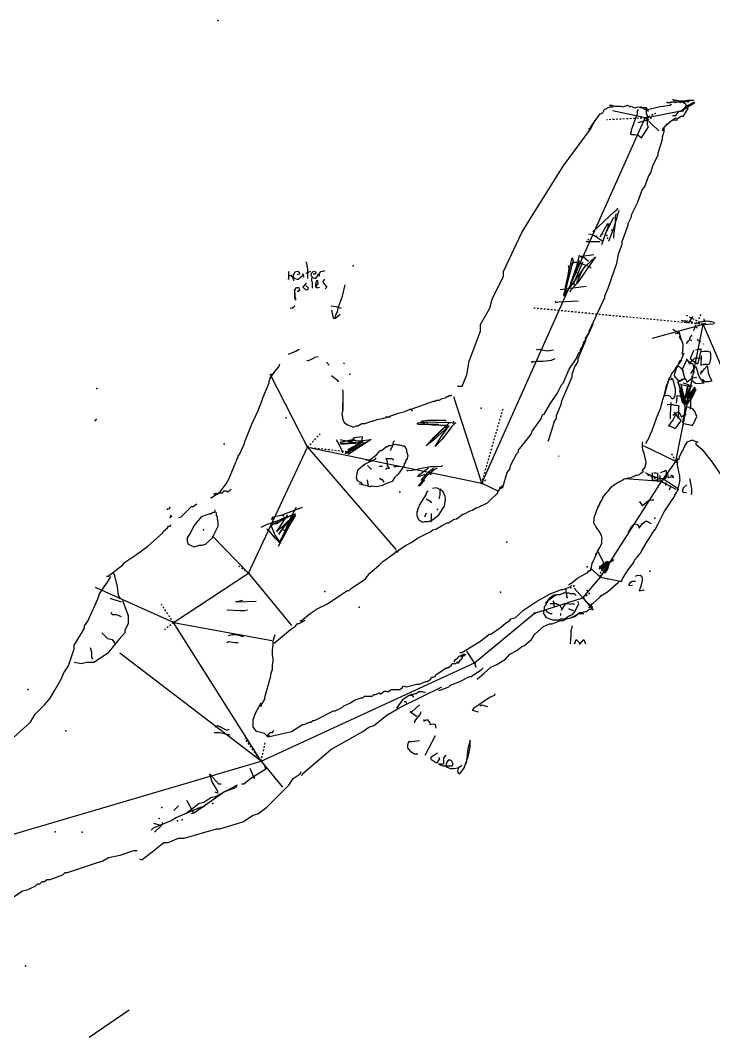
# Model space of a CAD drawing. Header units: millimetres. Extents: x -24 to 402, y -3 to 394.
# Drawn here: x 218.1 to 339, y 216.3 to 393.6 of the extents above; entities that cross this region are included whole.
import ezdxf

# ---------------------------------------------------------------- set-up
doc = ezdxf.new("R2010")
doc.units = ezdxf.units.MM
doc.linetypes.add('DASH', pattern=[0.6, 0.3, -0.3])

msp = doc.modelspace()

# ---------------------------------------------------------------- linework, layer by layer
at = {"layer": 'Shots', "color": 1}
for p, q in [((327.066, 376.626), (333.58, 377.894)), ((298.54, 312.932), (327.066, 376.626)), ((332.382, 316.732), (337.158, 340.64)), ((337.158, 340.64), (353.736, 301.82)), ((257.876, 297.276), (268.15, 319.24)), ((268.15, 319.24), (298.54, 312.932)), ((329.922, 313.244), (332.382, 316.732)), ((319.254, 296.59), (329.922, 313.244)), ((244.788, 288.648), (257.876, 297.276)), ((316.19, 292.96), (319.254, 296.59)), ((307.772, 290.292), (316.19, 292.96)), ((297.278, 281.6), (307.772, 290.292)), ((260.068, 264.462), (244.788, 288.648)), ((260.068, 264.462), (297.278, 281.6)), ((206.712, 248.806), (260.068, 264.462))]:
    msp.add_line(p, q, dxfattribs=at)
for centre in [(333.58, 377.894), (327.066, 376.626), (337.158, 340.64), (268.15, 319.24), (332.382, 316.732), (298.54, 312.932), (329.922, 313.244), (257.876, 297.276), (319.254, 296.59), (316.19, 292.96), (307.772, 290.292), (244.788, 288.648), (297.278, 281.6), (260.068, 264.462)]:
    msp.add_circle(centre, 0.1, dxfattribs=at)
at = {"layer": 'Sketch', "color": 0}
for points in [[(330.75, 379.45), (331.05, 379.3), (331.65, 379.45), (331.95, 379.45), (332.25, 379.3), (332.55, 379.45), (333.9, 379.45), (334.2, 379.6), (334.5, 379.45), (334.8, 379.6)], [(331.8, 379.9), (332.1, 379.75), (332.55, 379.75), (333.15, 379.6), (333.9, 379.6), (334.5, 379.75), (335.55, 379.75)], [(317.1, 374.8), (317.4, 374.65), (317.55, 375.1), (319.2, 377.35), (319.65, 377.5), (319.95, 378.1), (320.85, 378.55), (321.45, 378.55)], [(320.85, 378.85), (321.15, 378.85), (321.75, 378.7), (322.8, 378.7), (323.1, 378.55), (324, 378.85), (324.3, 378.55), (324.6, 378.7), (325.2, 378.4), (325.8, 378.55), (326.4, 378.4), (326.7, 378.4), (327, 378.1), (327.3, 378.1), (327.6, 377.8)], [(325.8, 378.1), (325.65, 377.8), (325.65, 377.35), (324.6, 374.5), (324.6, 374.2), (324.45, 373.9), (324.75, 373.75), (325.2, 373.75), (325.8, 373.6), (326.4, 373.15), (327.6, 375.1), (327.45, 375.4), (327.45, 377.05), (327.3, 377.35), (327.3, 377.8), (327.45, 378.1), (327.3, 378.4), (326.55, 378.4), (326.25, 378.55)], [(327.15, 378.25), (327.45, 378.1), (329.4, 378.55), (331.35, 378.85), (331.65, 379)], [(330.9, 379.3), (331.5, 379.3), (331.8, 379.45), (332.85, 379.45), (333.15, 379.3), (333.45, 379.45), (334.05, 379.15), (334.5, 378.25), (333.6, 376.9), (333.3, 376.9), (332.7, 376.45), (332.4, 376.6), (332.1, 376.45), (331.95, 376.15)], [(331.8, 377.05), (332.4, 377.05), (333, 377.8), (333.3, 377.8), (334.5, 378.55), (335.7, 379.3)], [(333.3, 377.95), (333.9, 378.25), (334.2, 378.7), (335.7, 379.45)], [(294.34, 329.84), (295.14, 329.84), (295.94, 331.84), (296.34, 334.24), (298.34, 339.44), (298.34, 340.64), (299.94, 343.44), (300.34, 345.04), (302.34, 349.04), (302.34, 349.84), (305.54, 356.64), (306.74, 358.64), (312.74, 368.24), (317.54, 374.64), (318.34, 376.24)], [(325.8, 375.85), (327.15, 376.15), (327.75, 376.45)], [(330.15, 374.35), (330.15, 374.65), (330.9, 375.55), (331.8, 376.3), (332.7, 376.3)], [(330.3, 374.95), (330.3, 374.2), (330, 373.3), (330, 372.85), (329.25, 370.45), (329.25, 370.15), (328.35, 368.2), (328.05, 367.15), (327.6, 366.55), (327, 364.75), (326.55, 364.15), (325.65, 361.75), (324.6, 359.65), (324.6, 359.35), (324, 358.15), (324, 357.85), (322.95, 355), (322.95, 354.55), (322.35, 352.9), (322.05, 351.25), (320.55, 346.9), (319.95, 345.55), (319.95, 345.25), (318.3, 341.8), (317.25, 339.4), (317.25, 339.1), (316.65, 338.05), (316.65, 337.75), (316.05, 336.4), (315.3, 334.6), (315.3, 334.15), (314.7, 333.25), (314.4, 332.2), (314.25, 331.9), (314.25, 331.45), (312.45, 327.25), (312.3, 326.5), (311.55, 324.7), (311.55, 324.25), (311.1, 323.65), (310.95, 322.9), (310.2, 320.5), (310.05, 320.2)], [(317.94, 356.74), (321.69, 360.34), (322.14, 360.64), (322.29, 360.94)], [(322.44, 360.49), (321.54, 357.34), (320.64, 355.09)], [(321.54, 359.29), (320.04, 356.29)], [(321.99, 359.89), (321.84, 359.44), (321.84, 358.24), (321.54, 356.14), (321.54, 355.69)], [(320.49, 358.24), (319.14, 355.84)], [(320.79, 358.24), (319.44, 354.49)], [(320.64, 358.09), (320.49, 357.79)], [(316.74, 355.09), (319.14, 355.09)], [(317.19, 355.54), (317.04, 355.24)], [(317.19, 356.44), (317.94, 356.29), (319.29, 355.39)], [(267.94, 351.54), (268.14, 350.24), (268.14, 348.64)], [(313.59, 350.89), (313.74, 350.44), (313.14, 346.09), (312.99, 345.49), (312.84, 345.79), (313.14, 346.69), (313.14, 347.14), (314.34, 352.24), (314.49, 351.79), (312.99, 346.09), (313.44, 346.39), (316.59, 350.74), (318.39, 352.39), (315.24, 347.89), (314.04, 346.54), (313.89, 346.24)], [(315.54, 352.69), (315.09, 350.74), (314.04, 347.74)], [(314.19, 351.19), (314.79, 351.49), (315.24, 351.49), (317.34, 350.74), (317.64, 350.44)], [(315.54, 351.79), (314.79, 349.24), (314.49, 348.64)], [(316.14, 351.49), (314.49, 347.59)], [(315.99, 352.24), (315.69, 352.54), (316.29, 352.39), (317.19, 351.64)], [(315.99, 352.54), (318.09, 352.84)], [(264.84, 349.84), (264.84, 348.44), (265.04, 349.14), (265.24, 349.24), (265.64, 348.64), (265.74, 348.24)], [(266.34, 349.34), (266.74, 349.44), (266.84, 349.64), (266.44, 349.84), (265.94, 349.74), (265.64, 349.24), (265.64, 348.94), (265.94, 348.64), (266.34, 348.54), (266.54, 348.54), (267.34, 349.24), (267.34, 349.44), (267.44, 349.04), (267.44, 348.84)], [(267.94, 349.54), (268.74, 349.94)], [(269.14, 349.44), (269.54, 349.44), (269.64, 349.74), (269.14, 349.84), (268.84, 349.54), (268.74, 349.14), (269.14, 348.74), (269.54, 348.64), (270.04, 349.24), (270.04, 349.44), (270.24, 349.04), (270.24, 349.44), (270.44, 349.84), (270.84, 349.94), (271.24, 350.04)], [(316.14, 350.14), (315.09, 347.89)], [(267.94, 347.84), (267.34, 347.14), (267.84, 346.64), (268.24, 346.74), (268.34, 346.94), (267.84, 347.44)], [(268.84, 348.74), (268.84, 348.34), (268.94, 347.84), (268.94, 346.94)], [(269.54, 347.44), (269.74, 347.34), (270.04, 347.74), (269.94, 348.24), (269.74, 348.24), (269.54, 347.64), (269.54, 347.24), (269.64, 347.04), (270.04, 347.04), (270.24, 347.14)], [(271.04, 348.54), (271.04, 348.34), (270.84, 348.24), (270.94, 347.84), (271.54, 347.14), (271.24, 346.84)], [(265.84, 346.74), (265.94, 346.04), (265.94, 345.54), (266.04, 345.04), (266.04, 344.84), (265.94, 345.34), (265.94, 346.34), (266.04, 346.84), (266.24, 347.04), (266.64, 347.04), (266.74, 346.54), (266.54, 346.34), (266.34, 346.34)], [(274.64, 347.54), (274.14, 345.34), (273.44, 343.44), (273.34, 342.84), (273.14, 342.54), (273.04, 342.14), (272.94, 341.84)], [(312.24, 346.69), (316.74, 347.29)], [(311.34, 344.74), (311.49, 344.44), (311.94, 344.59), (315.39, 344.74)], [(265.14, 343.44), (265.54, 343.54), (265.94, 343.84)], [(272.24, 343.84), (273.14, 343.74), (274.04, 343.44)], [(272.34, 343.14), (272.64, 341.74), (273.04, 341.74), (273.84, 342.44)], [(301.65, 312.25), (301.95, 312.1), (302.25, 312.25), (303, 314.8), (303.45, 315.4), (303.6, 316.15), (304.65, 318.1), (304.95, 318.4), (304.95, 318.7), (307.2, 321.55), (307.35, 322), (308.85, 324.1), (309.15, 324.85), (309.45, 325), (310.5, 326.8), (311.7, 328.6), (312.45, 330.1), (312.75, 330.4), (313.8, 332.8), (315, 334.6), (315.45, 335.65), (315.75, 335.95), (315.75, 336.25), (316.2, 336.85), (316.35, 337.6), (316.65, 337.9), (316.65, 338.2), (317.4, 339.4), (318, 340.75)], [(333.3, 341.38), (333.6, 341.26), (334.44, 341.26)], [(334.14, 341.08), (334.26, 340.96), (334.8, 341.14), (335.04, 341.14), (335.28, 341.02)], [(334.8, 341.14), (335.34, 341.98)], [(335.4, 339.58), (335.58, 339.76), (335.82, 340.3), (335.88, 340.54)], [(335.58, 340.9), (335.88, 340.84), (336, 340.9), (336.3, 340.9), (336.6, 340.96)], [(336.24, 340.84), (336.36, 340.96)], [(336.3, 341.08), (337.02, 341.14), (337.14, 341.2), (337.56, 341.2), (337.68, 341.26), (337.92, 341.2), (338.04, 341.26), (338.4, 341.14), (338.58, 341.14), (338.94, 341.02), (339.18, 340.78)], [(337.14, 340.78), (337.26, 340.72), (337.68, 340.84)], [(337.26, 341.62), (337.32, 341.32), (337.44, 341.2)], [(332.82, 339.1), (332.52, 339.4), (332.1, 339.58), (331.86, 339.76)], [(332.94, 338.98), (332.64, 339.04), (332.28, 338.98)], [(333.24, 338.02), (333.3, 338.14), (333, 339.28), (333, 339.4)], [(334.2, 337.42), (334.32, 337.36), (334.62, 337.78), (334.86, 338.02), (334.92, 338.26), (335.04, 338.56), (335.16, 338.68), (335.16, 338.8)], [(335.82, 340.24), (336.12, 340.06)], [(333.42, 335.44), (333.54, 335.56), (333.66, 336.64), (333.66, 337.12), (333.42, 337.84), (333.12, 338.32), (333.06, 338.56)], [(334.74, 338.08), (335.1, 337.84)], [(336.78, 337.6), (336.48, 337.72), (336.12, 338.02)], [(337.14, 337.3), (337.2, 337.18)], [(264.84, 335.44), (266.14, 335.94), (266.54, 336.24), (266.74, 336.24)], [(308.04, 336.34), (308.34, 336.19), (308.64, 336.34), (308.94, 336.19), (309.99, 336.04), (311.04, 336.19)], [(332.82, 333.88), (332.94, 333.88), (333.12, 334.18), (333.12, 334.3), (333.3, 334.42), (333.84, 335.68)], [(335.46, 336.16), (335.4, 335.92), (334.92, 334.66), (335.88, 333.94), (336.18, 333.76), (336.3, 333.88), (336.72, 335.62), (336.84, 335.98), (336.84, 336.16), (336.9, 336.28), (336.36, 336.28), (335.82, 336.16)], [(336.84, 335.14), (336.78, 333.52), (337.32, 333.7), (337.86, 333.7), (338.1, 333.64), (338.34, 333.88), (338.52, 334.6), (338.52, 335.38), (338.46, 335.8), (337.98, 335.92), (337.26, 335.92), (336.96, 335.86)], [(261.54, 331.24), (261.94, 331.64), (262.44, 332.44), (263.14, 333.24), (263.34, 333.74)], [(268.04, 334.34), (268.34, 334.34), (269.24, 334.74), (269.44, 334.94), (270.04, 335.04)], [(271.44, 334.04), (271.94, 333.54)], [(274.54, 333.94), (274.44, 333.74)], [(307.29, 334.24), (307.29, 333.94), (307.44, 334.24), (307.74, 334.09), (308.04, 334.24), (309.24, 334.24), (310.74, 334.39), (311.34, 334.69)], [(327.18, 319.84), (327.78, 321.04), (327.9, 321.46), (328.14, 321.82), (328.92, 323.92), (329.16, 324.64), (329.34, 324.88), (329.34, 325.06), (329.76, 326.08), (329.82, 326.44), (330.06, 327.16), (330.06, 327.34), (330.3, 328), (330.48, 328.72), (330.72, 329.56), (330.72, 329.8), (331.14, 330.7), (331.2, 331.06), (331.5, 331.54), (331.56, 331.78), (331.68, 332.08), (332.1, 332.56), (332.28, 332.86), (332.7, 333.4), (333.42, 334.42)], [(333.48, 332.8), (333.6, 332.92), (334.32, 334.48), (334.92, 333.94), (335.22, 333.82), (335.34, 333.7), (335.4, 333.4), (335.46, 333.28), (335.46, 332.8), (335.52, 332.14)], [(334.2, 334.6), (334.44, 334.36), (334.86, 333.7), (335.04, 334.12), (335.7, 334.72), (335.94, 334.84), (336.06, 334.78), (336.66, 334.72), (336.9, 334.54)], [(251.24, 310.44), (251.44, 310.44), (252.94, 311.44), (253.94, 312.84), (254.44, 313.64), (255.64, 316.64), (255.84, 316.94), (255.84, 317.14), (256.04, 317.44), (256.04, 317.64), (256.34, 318.04), (257.14, 319.84), (257.14, 320.04), (258.44, 323.24), (259.54, 325.64), (260.24, 327.44), (260.34, 327.84), (261.44, 330.44), (261.44, 330.74), (262.04, 332.14)], [(272.34, 331.74), (273.24, 331.04), (273.54, 330.64)], [(333.72, 332.56), (333.06, 333.22), (332.82, 333.28), (332.7, 333.34), (332.52, 333.04), (332.1, 331.84), (332.04, 331.72), (333, 330.64), (333.18, 330.88), (333.36, 330.88), (333.66, 331.06), (333.9, 331.12), (334.02, 331.06), (333.6, 332.56), (333.36, 333.04)], [(335.04, 332.08), (335.64, 332.98), (335.82, 333.28), (335.94, 333.1), (336.3, 331.96), (336.54, 331.36), (337.14, 330.52), (337.32, 330.4), (336.12, 330.28), (335.82, 330.34), (335.22, 330.82), (335.22, 331.66)], [(336.84, 332.56), (336.72, 331.96), (337.38, 332.86), (337.86, 333.4), (337.92, 333.1), (338.04, 332.2), (338.4, 331.3), (338.64, 330.88), (338.64, 330.76), (338.16, 330.64), (337.5, 330.64), (337.2, 330.82), (337.14, 331.06)], [(331.68, 331), (331.2, 330.88), (331.08, 330.82), (330.36, 328.18), (330.66, 328.24), (331.02, 328.3), (331.32, 328.18), (331.74, 327.64), (332.04, 327.76), (332.22, 328.06), (332.34, 328.66), (332.34, 329.32), (332.04, 330.58), (331.86, 331), (331.56, 331.24)], [(333.24, 330.28), (333.9, 327.4), (334.2, 326.62), (333.96, 327.4), (332.76, 330.64), (333.42, 328.84), (334.32, 326.8)], [(332.76, 330.52), (332.94, 330.04), (333.12, 329.26), (333.9, 326.8), (333.9, 326.68)], [(332.88, 330.64), (333, 330.76), (333.12, 330.76), (333.48, 331.06), (333.9, 331.18), (334.02, 331.18), (334.14, 331.06), (334.32, 330.58), (335.16, 331.24), (335.88, 331.42), (336, 331.36)], [(333.24, 330.1), (333.36, 330.16), (334.44, 329.92), (334.98, 329.74), (335.04, 329.62)], [(333.66, 330.46), (333.66, 330.46), (335.04, 329.98), (335.22, 329.86)], [(334.32, 326.8), (334.38, 327.1), (334.44, 327.7), (334.68, 328.96), (334.8, 329.32), (334.8, 329.5), (334.08, 327.82), (334.26, 328.9), (334.5, 329.98), (334.44, 329.5), (334.08, 328.18), (334.08, 327.94), (334.02, 327.64)], [(274.24, 329.24), (274.34, 328.84), (274.34, 325.64)], [(281.74, 324.54), (282.24, 324.54), (283.94, 325.14), (285.14, 325.44), (286.04, 325.84), (286.24, 325.84), (290.14, 327.24), (290.34, 327.24), (290.64, 327.44), (291.14, 327.44), (291.64, 327.74), (292.24, 327.84), (292.44, 328.04), (292.64, 328.04), (292.84, 328.24), (293.14, 328.24), (293.34, 328.34)], [(332.52, 326.92), (332.58, 327.22), (332.64, 328.12), (332.64, 328.24), (334.32, 327.94), (334.92, 327.94), (335.04, 327.82), (334.98, 327.34), (334.98, 326.32), (334.92, 325.84)], [(333.12, 329.56), (333.24, 329.08), (333.42, 327.82), (333.6, 326.92), (333.42, 327.46), (333.12, 329.02), (333.78, 326.86), (333.96, 326.32)], [(333.6, 328.84), (333.54, 328.96), (333.96, 327.58)], [(334.08, 328.12), (334.26, 328.84), (334.26, 328.48)], [(334.5, 326.86), (335.22, 328.24), (335.64, 328.9), (335.7, 329.08), (335.88, 329.2), (335.88, 329.32), (335.34, 328.18), (334.86, 327.34), (335.76, 328.96)], [(334.62, 328.12), (335.7, 329.68), (335.4, 328.96)], [(334.74, 327.82), (335.52, 329.32)], [(334.92, 328.36), (334.8, 328.24)], [(334.98, 328.18), (335.46, 329.08), (335.76, 329.5), (334.86, 327.82)], [(274.24, 326.84), (274.24, 325.44), (274.14, 325.04), (274.34, 324.04), (274.54, 323.54), (275.14, 323.14), (276.24, 322.74), (276.64, 322.94), (276.94, 322.94), (277.64, 323.34), (278.24, 323.34), (279.34, 323.74), (279.54, 323.74), (280.24, 324.04), (281.24, 324.24), (282.34, 324.54), (282.54, 324.44)], [(330.9, 326.68), (331.2, 326.74), (331.38, 326.68), (331.86, 326.68), (332.22, 326.56), (332.58, 326.56), (332.94, 326.44), (332.88, 326.14), (332.88, 325.18), (332.82, 324.88), (332.88, 324.52), (332.94, 324.16)], [(331.5, 327.04), (331.5, 326.68), (331.44, 326.14), (331.44, 325.78), (331.38, 325.12), (331.38, 324.16)], [(333.6, 327.76), (333.9, 326.74)], [(335.1, 327.94), (334.8, 327.52)], [(332.28, 324.94), (332.28, 324.76), (331.92, 324.04), (331.14, 322.96), (331.38, 322.9), (332.1, 322.6), (332.28, 322.48), (332.52, 322.72), (333.24, 323.74), (333.3, 323.86), (332.88, 324.28), (332.52, 324.88), (332.04, 325.3)], [(331.86, 324.88), (331.98, 324.88), (332.64, 325.3), (332.88, 325.3), (333.18, 325), (333.36, 324.46), (333.6, 324.7), (334.08, 325), (334.2, 324.88)], [(333.96, 326.32), (333.9, 325.3), (333.54, 323.56), (333.78, 323.38), (334.62, 323.2), (335.22, 323.02), (335.46, 323.32), (336.06, 324.58), (335.7, 325.42), (335.4, 325.84), (334.86, 326.14), (334.62, 326.2), (334.44, 326.14)], [(289.14, 323.54), (287.94, 323.54), (287.24, 323.34), (287.44, 323.24), (290.84, 323.24), (291.04, 323.14)], [(287.84, 323.34), (289.94, 323.14), (291.14, 323.14), (291.34, 323.04), (292.34, 323.04)], [(287.94, 323.84), (288.34, 323.64), (293.04, 323.54), (293.84, 323.44), (294.04, 323.54), (293.34, 322.84), (291.64, 320.64), (290.44, 319.34), (291.34, 320.84), (292.74, 322.84)], [(289.14, 323.44), (288.14, 323.64), (288.34, 323.84), (289.14, 323.94), (292.14, 323.94), (292.34, 323.84)], [(288.64, 323.44), (288.34, 323.44)], [(292.14, 322.64), (292.64, 322.94), (292.84, 322.94), (290.14, 320.44), (288.84, 319.44), (290.24, 321.04), (292.94, 323.54), (289.74, 320.34), (289.84, 320.54)], [(273.94, 319.74), (275.44, 319.84), (276.64, 319.94), (274.74, 320.34), (274.74, 320.34), (275.84, 320.44), (276.44, 320.44), (275.64, 320.44), (273.84, 320.04), (274.04, 319.94), (276.44, 320.04), (277.44, 320.24), (277.64, 320.24), (277.74, 321.04), (276.24, 320.84), (275.64, 320.04), (275.34, 319.94), (276.34, 320.04), (276.54, 320.14)], [(273.14, 320.54), (273.64, 319.74), (274.24, 318.44), (274.24, 318.24)], [(273.84, 320.54), (274.34, 320.44), (275.24, 320.34), (275.94, 320.44), (277.34, 320.34), (279.24, 320.54), (275.94, 318.44), (275.24, 317.94)], [(277.64, 320.04), (277.84, 320.14), (275.54, 318.74), (277.44, 320.14), (274.74, 318.04), (275.54, 318.84), (277.44, 320.24), (277.64, 320.24), (277.54, 320.04), (276.24, 319.34), (275.14, 318.74)], [(275.94, 318.64), (278.24, 320.04), (275.54, 318.54), (274.94, 318.14)], [(278.34, 316.94), (279.04, 317.04), (280.24, 317.94), (280.84, 318.64), (281.04, 318.64), (281.94, 319.34), (282.14, 319.34), (282.34, 319.54), (282.64, 319.54), (283.04, 319.64), (283.44, 319.74), (283.84, 319.64), (284.24, 319.64), (285.14, 319.34), (285.44, 318.84), (285.44, 318.54), (285.64, 317.74), (285.54, 317.24), (285.24, 316.84), (285.24, 316.64), (285.04, 316.34), (284.94, 315.94), (283.94, 314.54), (283.34, 313.94), (282.94, 313.24), (281.74, 312.84), (281.24, 312.54), (280.24, 312.34), (279.34, 312.44), (279.14, 312.34), (278.24, 312.54), (277.74, 312.64), (277.14, 312.84)], [(282.64, 318.64), (283.04, 319.54), (283.14, 320.14), (283.34, 320.34)], [(284.94, 319.54), (284.94, 319.34)], [(326.52, 315.1), (327.06, 315.76), (327.24, 316.6), (326.88, 318.16), (326.64, 318.76), (326.64, 318.94), (326.58, 319.18), (326.58, 319.9), (326.64, 320.14)], [(332.88, 317.08), (333, 317.2), (333.06, 317.56), (333.42, 318.4), (333.6, 318.64), (333.96, 319.48), (334.44, 320.14), (335.1, 320.44), (335.46, 320.44), (335.52, 320.32), (335.76, 320.26), (336.24, 320.08)], [(335.88, 320.05), (335.88, 319.75), (336.93, 318.85), (338.73, 316.6), (343.23, 310), (344.88, 307.9), (346.98, 304.9), (348.03, 303.55), (350.28, 301.9), (351.18, 301.3), (351.93, 301.15), (352.83, 300.55), (353.13, 300.55), (353.43, 300.7)], [(311.94, 317.74), (311.94, 317.62)], [(280.04, 317.34), (280.04, 317.14), (278.24, 316.24), (277.74, 315.94), (276.94, 315.24), (276.84, 314.84), (276.64, 313.94), (276.84, 313.44), (277.54, 313.04), (277.64, 312.84)], [(278.64, 316.04), (279.34, 315.34), (278.74, 315.94)], [(278.84, 316.94), (278.84, 316.74)], [(280.64, 315.94), (281.24, 315.94)], [(281.84, 317.34), (282.04, 316.74), (282.04, 316.04), (282.34, 315.64), (282.34, 315.44), (281.94, 315.54), (281.74, 315.34)], [(281.94, 317.24), (282.84, 317.24), (283.24, 317.04)], [(283.24, 315.84), (283.64, 315.84), (284.34, 315.94)], [(285.54, 315.04), (285.64, 315.24), (286.14, 315.14), (288.34, 315.64), (289.54, 315.84), (290.54, 315.84), (291.54, 315.94), (291.74, 316.04)], [(332.52, 311.14), (332.58, 311.38), (332.7, 311.62), (332.7, 311.8), (333, 312.7), (333.06, 312.94), (333.12, 313.24), (333.12, 313.42), (333.18, 313.54), (333.12, 313.78), (333.12, 314.2), (333.06, 314.44), (333, 314.68), (332.94, 314.92), (332.7, 316.06), (332.7, 316.48), (332.64, 316.6), (332.76, 317.14), (332.76, 317.26)], [(288.64, 314.44), (287.44, 314.04), (287.54, 314.34), (289.24, 315.64)], [(288.54, 313.54), (287.74, 312.54), (287.54, 312.44), (289.04, 314.34), (290.24, 315.34), (290.84, 315.64)], [(288.64, 313.74), (288.04, 313.44), (288.14, 313.74), (289.24, 314.94), (290.14, 315.54)], [(317.52, 297.88), (317.7, 298.3), (317.82, 298.96), (318.54, 300.58), (318.72, 301.06), (319.14, 301.72), (319.5, 302.5), (319.5, 303.04), (319.56, 303.34), (319.44, 303.82), (319.02, 304.6), (318.48, 305.26), (318.48, 305.38), (318.24, 305.62), (318.18, 305.86), (318.12, 306.16), (318.18, 306.46), (318.18, 306.88), (318.78, 308.68), (319.14, 309.28), (319.14, 309.4), (319.32, 309.7), (319.68, 310.3), (319.68, 310.48), (320.22, 311.2), (320.58, 311.56), (321.18, 312.34), (321.54, 312.58), (322.08, 312.94), (322.14, 313.06), (322.26, 313.06), (322.44, 313.18), (322.56, 313.18), (322.62, 313.3), (322.74, 313.3), (322.8, 313.42), (322.92, 313.36), (323.16, 313.6), (323.28, 313.54), (323.4, 313.72), (323.88, 313.84), (324.12, 313.9), (324.36, 313.9), (324.66, 313.96), (324.78, 314.08), (325.02, 314.14), (325.5, 314.32), (325.68, 314.32), (326.04, 314.44), (326.22, 314.62), (326.58, 314.92), (326.82, 314.98)], [(327.12, 314.8), (327.24, 314.68), (327.84, 314.38), (328.92, 314.02), (329.88, 313.78), (330.78, 313.36), (332.52, 312.22), (332.82, 311.92), (332.82, 311.74)], [(328.2, 314.8), (328.26, 314.68), (328.26, 313.54), (328.38, 313.48), (329.1, 313.48), (329.22, 313.42), (329.28, 313.54), (329.28, 314.5), (329.34, 314.62), (328.92, 314.68), (328.56, 314.68)], [(328.74, 314.02), (328.74, 313.72)], [(329.52, 314.32), (329.58, 314.2), (329.58, 313.54), (329.64, 313.3), (329.76, 313.3), (330.48, 313.78), (330.6, 313.78), (330.78, 314.08), (330.78, 315.1), (330.54, 315.1), (330.36, 314.98), (330.12, 314.92), (329.82, 314.8), (329.7, 314.68)], [(330.96, 314.68), (331.02, 314.14), (331.02, 314.02), (331.14, 313.96), (331.5, 314.08), (331.8, 314.08), (331.98, 313.9), (331.92, 314.2), (331.5, 314.32)], [(278.54, 313.54), (278.74, 312.34)], [(280.74, 313.84), (280.94, 313.64), (281.14, 313.64), (281.44, 313.14)], [(283.54, 300.94), (283.64, 301.14), (283.84, 301.14), (285.34, 302.14), (286.34, 302.64), (287.34, 303.34), (289.64, 304.54), (290.04, 304.84), (290.54, 304.94), (291.54, 305.54), (292.54, 306.04), (292.74, 306.04), (293.64, 306.64), (294.14, 306.74), (295.24, 307.54), (295.44, 307.54), (296.54, 308.14), (296.94, 308.24), (297.54, 308.64), (297.74, 308.64), (299.54, 309.54), (299.94, 309.94), (301.34, 311.24), (301.34, 311.44), (301.94, 312.24), (302.04, 312.54)], [(330.66, 313.06), (330.66, 313.06), (330.66, 312.88), (330.6, 312.64), (330.6, 312.52)], [(331.38, 312.52), (331.38, 312.16), (331.26, 311.74)], [(334.32, 312.64), (333.66, 312.1), (333.48, 311.56), (333.66, 311.38), (333.96, 311.32), (334.26, 311.38)], [(334.8, 313.78), (334.86, 313.54), (335.1, 311.98), (335.1, 311.08), (335.04, 310.96)], [(251.69, 311.14), (252.29, 310.99), (252.89, 311.29), (253.34, 311.29), (253.64, 311.59), (253.94, 311.59), (254.24, 311.44), (254.84, 311.89)], [(289.14, 311.64), (288.84, 311.24), (288.84, 311.04), (287.64, 309.14), (287.54, 308.64), (287.34, 308.44), (287.34, 308.14), (287.24, 307.94), (287.24, 307.34), (287.54, 306.64), (288.24, 306.14), (288.64, 306.24), (289.24, 306.24), (289.94, 306.54), (291.04, 307.44), (292.04, 308.94), (292.24, 310.14), (292.14, 310.64), (291.74, 311.54), (290.64, 312.14), (289.94, 312.04)], [(291.34, 311.94), (291.24, 311.54), (291.24, 310.94), (291.04, 310.24)], [(322.92, 295.84), (322.92, 295.96), (323.04, 296.08), (323.16, 296.38), (324.18, 298), (324.9, 298.9), (325.08, 299.2), (325.2, 299.5), (325.68, 300.04), (326.04, 300.58), (326.28, 300.82), (326.46, 301.24), (327.42, 302.8), (328.08, 303.82), (328.2, 304.12), (328.8, 304.9), (329.4, 305.98), (330.36, 307.96), (331.62, 309.88), (332.22, 310.66), (332.22, 310.84), (332.46, 311.2), (332.52, 311.44)], [(245.69, 306.94), (246.14, 307.09), (247.94, 308.89), (248.24, 308.89), (248.84, 309.34)], [(262.19, 306.79), (261.89, 306.64), (262.19, 307.09), (263.54, 307.39), (267.29, 308.74)], [(264.59, 305.59), (265.79, 307.54), (263.09, 301.99), (265.64, 306.79), (266.09, 307.39), (265.34, 306.19), (263.54, 302.89), (263.24, 302.59), (263.99, 303.94), (265.04, 306.49), (266.24, 308.74)], [(288.84, 310.24), (289.54, 309.84), (289.64, 309.64), (289.84, 309.64)], [(325.98, 309.64), (326.1, 309.7), (326.46, 309.1), (326.58, 309.04), (327.6, 309.94), (328.14, 310.06), (328.56, 310.06)], [(260.09, 305.29), (260.99, 305.74), (263.24, 306.49), (264.14, 306.94), (264.59, 306.94), (265.34, 307.39), (265.64, 307.39), (266.09, 307.69)], [(261.94, 305.84), (262.74, 305.94), (264.04, 306.74), (264.74, 307.34)], [(264.54, 307.44), (264.54, 307.24), (263.64, 305.84), (262.74, 304.44)], [(288.84, 307.74), (288.54, 307.04)], [(289.74, 307.64), (289.74, 307.04), (289.64, 306.14)], [(233.09, 296.74), (233.39, 296.74), (235.94, 298.69), (236.24, 299.14), (238.34, 300.49), (240.29, 301.99), (242.84, 304.24), (242.99, 304.54), (243.74, 305.14), (243.89, 305.44), (244.19, 305.44), (244.34, 305.74)], [(261.84, 305.44), (262.54, 303.84), (263.44, 302.44), (262.54, 303.34), (261.34, 304.84), (261.04, 304.94), (262.34, 303.64), (262.44, 303.44)], [(262.94, 306.24), (262.74, 306.04), (262.24, 305.84), (261.54, 305.24)], [(262.74, 304.64), (263.74, 305.34), (264.84, 306.44), (263.44, 304.54), (263.14, 304.04), (264.14, 305.44), (264.34, 305.74)], [(265.19, 305.89), (265.04, 305.59)], [(324.06, 304.48), (324.18, 304.54), (324.72, 305.44), (325.14, 305.86), (325.68, 305.74), (325.86, 305.44), (325.98, 305.08), (326.58, 305.92), (327.12, 306.34), (327.36, 306.34), (328.08, 305.92)], [(266.84, 288.94), (267.04, 288.94), (268.64, 290.24), (269.84, 291.04), (271.64, 291.94), (274.64, 293.94), (275.14, 294.24), (275.44, 294.24), (275.84, 294.64), (278.24, 296.24), (279.04, 297.24), (280.64, 298.64), (281.34, 299.34), (281.84, 299.64), (283.54, 300.94), (284.04, 301.04)], [(318.72, 301.24), (320.1, 298.48), (319.98, 298.06), (319.92, 298.18)], [(319.26, 298.36), (320.4, 299.08), (320.04, 298.72), (319.5, 298.36), (320.34, 299.08), (319.2, 298.36), (319.8, 298.96), (320.4, 299.32), (319.32, 298.42), (319.2, 298.42), (320.4, 299.32), (320.52, 299.32), (320.04, 298.84), (319.2, 298.18), (319.08, 298.06), (319.92, 298.84), (320.7, 299.32), (320.46, 299.08), (319.08, 298.12), (319.02, 298), (320.52, 299.14), (321.54, 299.62), (321.3, 299.38), (319.5, 298.3), (320.28, 298.96), (320.58, 299.14), (320.76, 299.26), (320.88, 299.26), (320.64, 298.6), (320.46, 297.94), (320.46, 298.12), (320.64, 298.72), (320.04, 297.28), (320.52, 298.84), (320.28, 298), (320.16, 297.46), (320.58, 298.84), (320.4, 297.88), (320.34, 297.64)], [(319.02, 298.48), (319.5, 298), (320.1, 297.52), (320.16, 297.4)], [(319.32, 298.36), (319.62, 297.82), (319.98, 297.52)], [(320.1, 298.72), (319.74, 298), (319.62, 297.94)], [(320.22, 298.48), (319.86, 297.64), (319.74, 297.52)], [(319.8, 298.54), (319.8, 298.42)], [(319.92, 298.24), (319.98, 298.36)], [(320.1, 298.72), (320.1, 298.42), (319.98, 298.06)], [(320.28, 298.78), (320.04, 298.12), (320.04, 298)], [(215.67, 267.48), (219.87, 271.28), (220.67, 272.68), (222.27, 274.28), (223.27, 275.48), (224.07, 276.88), (225.27, 278.88), (225.67, 279.88), (226.47, 281.08), (227.47, 284.08), (227.47, 284.68), (228.67, 286.68), (229.27, 287.68), (229.27, 288.08), (229.87, 288.88), (231.67, 292.88), (231.87, 293.68), (232.67, 294.88), (233.27, 295.68), (233.87, 296.68)], [(235.55, 292.78), (235.19, 293.38), (235.01, 294.88), (234.53, 296.8), (234.35, 297.22), (234.23, 297.34)], [(313.68, 295.24), (314.04, 295.48), (314.34, 295.66), (315.24, 296.38), (316.56, 297.16), (316.98, 297.34), (317.22, 297.64), (317.34, 297.64), (317.7, 297.94)], [(319.68, 297.7), (319.8, 297.64)], [(325.38, 296.68), (325.56, 296.86), (326.16, 296.92), (326.4, 296.74), (326.52, 296.5), (326.52, 295.96), (326.28, 295), (325.98, 294.16), (326.76, 294.34), (326.88, 294.34)], [(294.75, 283.45), (295.05, 283.45), (298.35, 285.4), (299.85, 286.6), (300.15, 286.6), (301.8, 287.8), (302.7, 288.55), (303.45, 289), (303.6, 289.3), (304.35, 289.45), (305.85, 290.8), (308.1, 292.3), (310.5, 293.65), (312.45, 294.4), (312.75, 294.4), (313.95, 294.85), (314.25, 295.15)], [(313.2, 294.55), (313.2, 293.95), (313.35, 293.65), (313.35, 293.2), (313.5, 292.9)], [(314.55, 294.85), (314.7, 295.15)], [(317.22, 291.22), (317.88, 292), (318.06, 292.06), (319.02, 292.96), (319.62, 293.5), (320.46, 293.98), (322.32, 295.66), (322.56, 295.84)], [(325.38, 295.78), (324.78, 295.78), (324.3, 295.48), (324.18, 295.3), (324.18, 295.18), (324.42, 295.12), (324.84, 295.18)], [(233.67, 292.88), (235.67, 292.28)], [(315, 293.35), (314.7, 293.65), (314.1, 293.65), (313.8, 293.8), (312.75, 293.8), (312.15, 293.5), (311.55, 293.5), (310.05, 292.45), (309.75, 291.7), (309.45, 291.4), (309.45, 291.1), (309.3, 290.5), (309.3, 290.2), (309.75, 289.6), (310.8, 289.15), (312, 289.15), (312.3, 289.3), (313.05, 289.3), (313.65, 289.75), (314.4, 290.05), (314.85, 290.65), (315.45, 292), (315.3, 292.3)], [(311.25, 293.5), (310.35, 292.9), (309.6, 292)], [(235.87, 292.48), (236.87, 289.88), (236.87, 288.48), (236.27, 287.28), (236.27, 286.88), (235.27, 285.68), (233.27, 283.28), (230.87, 281.68), (229.67, 281.68), (228.67, 281.48), (227.47, 281.68)], [(254.09, 290.89), (256.34, 290.74), (257.09, 290.74), (257.69, 290.89)], [(255.59, 292.24), (256.79, 292.54)], [(255.59, 292.39), (255.89, 292.24), (259.19, 292.39)], [(310.5, 292), (311.55, 292), (312.15, 291.7), (312.45, 291.1), (312.45, 290.8), (313.2, 292), (313.5, 292), (314.1, 291.85), (314.4, 292), (314.7, 291.85)], [(310.95, 292.45), (311.1, 292.15), (311.1, 291.7), (311.25, 291.4)], [(313.65, 291.1), (314.25, 290.8), (314.55, 290.8)], [(317.85, 291.25), (317.55, 290.95), (317.25, 290.95), (316.8, 290.5), (316.5, 290.5), (315.9, 290.35), (315.6, 290.35), (314.7, 289.6)], [(316.95, 292.15), (317.85, 291.4)], [(233.87, 290.48), (234.07, 290.08), (234.87, 290.08), (235.67, 289.68)], [(297.75, 278.8), (298.95, 279.85), (300.15, 280.9), (301.2, 281.35), (302.7, 282.25), (303.45, 283.15), (304.65, 283.75), (305.55, 284.5), (306, 284.65), (307.2, 285.7), (307.8, 286.6), (309.3, 287.95), (310.35, 288.4), (310.8, 288.4), (312.3, 289), (312.75, 289), (313.35, 289.3), (314.1, 289.45), (315, 289.9)], [(309.75, 290.8), (309.9, 290.5), (310.5, 290.2), (310.8, 290.2)], [(312.3, 290.2), (312.3, 289.9)], [(314.1, 289.6), (314.4, 289.6), (315.45, 290.2), (316.35, 290.2)], [(262.34, 285.04), (265.19, 287.44), (266.09, 288.04), (266.39, 288.49), (266.69, 288.49), (267.74, 289.09)], [(314.25, 288.1), (314.25, 287.65), (314.1, 287.35), (314.1, 286.45), (313.95, 284.95)], [(232.27, 286.88), (233.27, 285.88), (234.07, 285.68), (234.67, 284.88)], [(254.39, 286.39), (254.99, 286.54), (255.74, 286.54), (256.94, 286.24)], [(260.09, 273.94), (260.09, 274.24), (260.69, 275.29), (260.69, 275.59), (261.74, 279.34), (261.74, 279.64), (262.04, 280.54), (262.04, 281.29), (262.19, 281.89), (262.19, 282.34), (262.04, 282.94), (262.04, 283.84), (262.19, 284.74), (262.19, 285.49), (262.49, 286.54)], [(314.85, 285.25), (314.7, 284.95), (315, 285.7), (315.6, 285.1), (315.6, 284.8), (316.35, 285.7), (316.65, 284.95)], [(230.27, 284.28), (230.47, 283.48), (230.47, 282.68), (230.67, 282.28)], [(254.09, 285.19), (254.39, 285.34), (255.44, 285.19), (256.04, 285.19)], [(261.3, 268.75), (265.35, 269.65), (267.3, 270.85), (267.6, 270.85), (268.5, 271.3), (268.8, 271.3), (269.1, 271.6), (269.4, 271.6), (272.7, 273.25), (273, 273.25), (274.2, 273.85), (274.5, 274.15), (275.55, 274.6), (276.45, 275.2), (277.5, 275.5), (277.8, 275.5), (278.1, 275.8), (279.45, 275.8), (279.75, 276.1), (280.05, 276.1), (280.65, 276.4), (280.95, 276.25), (281.55, 276.7), (281.85, 276.7), (282.15, 276.55), (282.75, 277), (284.25, 277), (284.7, 277.3), (284.85, 277.6), (285.45, 277.45), (287.25, 277.9), (287.7, 277.9), (288.75, 278.35), (289.05, 278.35), (289.65, 278.8), (289.8, 279.1), (290.1, 279.1), (290.4, 279.25), (290.55, 279.55), (292.35, 280.75), (292.65, 280.75), (293.25, 281.2), (293.4, 281.5), (294, 281.5), (294.3, 281.8), (294.45, 281.5), (294.45, 281.8), (294.75, 281.8), (294.75, 282.1), (295.05, 282.25), (295.35, 283.15)], [(295.5, 283.15), (295.5, 283.15), (294.45, 282.7), (294.3, 282.4), (293.85, 282.1), (293.7, 281.8)], [(295.65, 282.85), (295.2, 282.85), (294.9, 282.7), (294.9, 282.7), (295.8, 283.15)], [(291, 276.85), (291.3, 276.85), (292.8, 277.45), (293.1, 277.75), (294.75, 278.35), (296.4, 279.25), (296.7, 279.25), (298.5, 280.45), (298.8, 280.75)], [(267.15, 262), (267.3, 262.3), (272.25, 266.5), (277.8, 269.65), (278.85, 270.4), (279.75, 270.7), (282, 272.5), (284.25, 273.85), (291.6, 277.45)], [(288.75, 276.4), (288.15, 276.55), (287.55, 276.55), (287.1, 276.25), (286.8, 276.25), (286.2, 275.95), (285.9, 275.95), (284.7, 275.2), (283.65, 273.7)], [(286.2, 276.25), (286.65, 275.65)], [(300.75, 276.25), (300.75, 275.95), (300, 275.65), (298.2, 274.45), (297.15, 273.7), (296.85, 273.4), (296.85, 273.4), (297.9, 273.1)], [(261.47, 269.08), (261.27, 268.68), (260.67, 269.28), (259.27, 269.68), (258.67, 270.48), (258.67, 271.68), (259.07, 272.88), (260.07, 274.68)], [(285, 274.9), (285.3, 274.9), (285.45, 274.45)], [(287.7, 274.3), (286.35, 273.1), (286.05, 273.1), (287.25, 272.35)], [(298.2, 274.15), (298.5, 274.3), (299.55, 274)], [(287.85, 273.1), (287.85, 272.8), (286.8, 271.45), (286.8, 271.15)], [(288.45, 271.75), (288.45, 271.45), (289.05, 271.75), (289.5, 271.15), (289.5, 270.85), (290.1, 271), (290.4, 270.85), (290.55, 270.25)], [(252.07, 270.48), (252.47, 270.68), (254.07, 269.88), (254.47, 270.08)], [(261.07, 268.88), (261.67, 269.48), (262.07, 269.48), (262.27, 269.88)], [(251.87, 269.48), (252.87, 269.48), (254.67, 269.08)], [(287.7, 268), (286.35, 267.85), (285.75, 267.85), (285.6, 267.25), (285.6, 266.8), (286.05, 266.2), (286.8, 265.75), (287.4, 265.75)], [(290.4, 268.9), (288.6, 265.45)], [(292.35, 265.45), (292.05, 265.3), (291.9, 265), (291.9, 263.95), (291, 263.95), (291.75, 263.65), (293.4, 263.65), (293.55, 263.95), (293.25, 264.55), (292.95, 264.7), (292.65, 264.55), (292.35, 264.1), (292.35, 263.5), (293.1, 263.2), (293.7, 263.2), (294.45, 263.35), (295.05, 263.8), (294.45, 263.2), (294.3, 262.75), (294.45, 262.45), (294.75, 262.3), (295.5, 263.35), (296.25, 265.45), (296.55, 266.95), (296.55, 268.15), (296.1, 266.65), (295.8, 264.1)], [(290.85, 265.9), (289.65, 265.15), (289.65, 264.85), (290.55, 264.25), (290.85, 264.25), (291.15, 264.85), (291.15, 265.15)], [(238.87, 247.48), (239.27, 247.28), (241.07, 248.68), (243.07, 250.28), (243.87, 250.28), (245.67, 251.08), (246.67, 251.08), (252.27, 252.68), (252.87, 252.68), (256.87, 253.88), (258.67, 255.08), (259.47, 255.28), (261.07, 256.48), (262.87, 258.28), (264.87, 260.28), (265.67, 261.48), (266.87, 262.28), (267.07, 262.68)], [(260.67, 263.68), (260.87, 263.08), (258.27, 261.48), (257.07, 260.48), (256.67, 260.48)], [(258.07, 263.28), (258.87, 261.48)], [(253.07, 260.48), (252.67, 260.48), (251.07, 262.28), (251.47, 260.88), (252.47, 259.28), (252.47, 258.88), (252.07, 259.08)], [(253.47, 259.08), (255.67, 259.88), (255.87, 260.28), (252.07, 258.28), (251.27, 258.08), (250.07, 257.28), (249.27, 257.08), (247.47, 255.68), (247.07, 255.48)], [(253.87, 259.28), (248.47, 255.48), (247.87, 255.28)], [(247.07, 257.68), (248.27, 255.48)], [(240.87, 252.48), (241.27, 252.88), (244.27, 254.08), (245.27, 254.68), (249.47, 256.48), (249.87, 256.48), (250.67, 257.08)], [(245.67, 256.68), (244.87, 255.88)], [(241.27, 253.68), (242.67, 253.28), (241.47, 252.08)], [(213.87, 238.48), (214.27, 238.48), (216.27, 240.68), (216.67, 240.68), (218.47, 241.88), (219.27, 242.08), (220.67, 242.68), (221.07, 243.08), (221.47, 243.08), (221.87, 243.48), (222.27, 243.48), (222.67, 243.88), (223.27, 243.88), (225.47, 244.68), (225.87, 245.08), (226.27, 245.08), (230.47, 246.48), (232.47, 247.08), (233.47, 247.68), (235.47, 248.08), (237.87, 248.88), (238.47, 248.88)], [(237.07, 221.08), (230.07, 216.28)]]:
    msp.add_lwpolyline(points, dxfattribs=at)
at = {"layer": 'Sketch', "color": 30}
for points in [[(244.19, 308.74), (243.89, 308.44)], [(244.19, 307.39), (244.49, 307.09)], [(244.19, 306.94), (244.49, 307.24)], [(251.99, 308.29), (251.99, 307.84), (251.69, 307.84), (251.24, 307.54), (250.94, 307.54), (249.59, 307.09), (248.39, 305.59), (247.64, 304.09), (247.19, 303.49), (247.19, 302.89), (247.34, 302.29), (248.39, 301.84), (249.29, 302.14), (249.74, 302.14), (250.34, 302.29), (251.54, 303.34), (252.59, 305.44), (252.59, 306.04), (252.44, 306.79), (252.44, 307.09), (252.29, 307.39), (252.29, 307.84)]]:
    msp.add_lwpolyline(points, dxfattribs=at)
at = {"layer": 'Sketch', "color": 0}
for p in [(252.54, 393.64), (334.95, 378.85), (328.05, 376.6), (321.24, 357.04), (318.54, 355.99), (319.44, 355.24), (319.59, 356.44), (319.59, 356.44), (320.34, 356.14), (320.49, 355.69), (276.14, 350.84), (315.09, 349.69), (314.79, 349.24), (314.64, 347.59), (336.48, 341.74), (336.72, 342.22), (275.54, 331.94), (231.44, 329.44), (286.34, 325.64), (298.44, 326.04), (264.44, 324.34), (292.54, 322.84), (293.64, 323.64), (253.64, 319.74), (275.24, 318.24), (289.64, 314.54), (252.14, 311.14), (284.24, 311.44), (243.74, 308.44), (263.99, 307.24), (290.84, 308.34), (328.74, 306.82), (264.04, 304.74), (302.94, 302.64), (318.42, 300.64), (316.92, 298.36), (319.56, 298.42), (319.56, 298), (319.68, 298.36), (319.68, 298.3), (319.8, 298.9), (319.86, 298.66), (319.92, 298.6), (319.5, 297.76), (327.84, 297.58), (314.1, 294.7), (271.19, 294.04), (301.8, 293.95), (316.95, 294.25), (319.26, 293.32), (277.14, 291.34), (226.01, 269.8), (258.87, 261.68), (242.77, 256.38), (251.67, 257.08), (242.27, 254.48), (242.87, 253.68), (245.47, 254.08), (246.27, 254.28), (224.17, 252.18), (228.87, 252.08), (218.97, 228.78)]:
    msp.add_point(p, dxfattribs=at)
at = {"layer": 'Sketch', "color": 30}
for p in [(231.14, 323.89), (231.29, 324.04), (244.19, 306.94), (244.34, 307.24), (250.04, 304.84), (219.37, 276.98)]:
    msp.add_point(p, dxfattribs=at)
at = {"layer": 'XSect', "color": 1}
for p, q in [((327.066, 376.626), (321.378, 377.89)), ((327.066, 376.626), (329.422, 374.362)), ((337.158, 340.64), (328.296, 338.172)), ((337.158, 340.64), (338.988, 340.734)), ((268.15, 319.24), (261.67, 331.942)), ((298.54, 312.932), (293.686, 328)), ((332.382, 316.732), (326.776, 319.472)), ((268.15, 319.24), (283.544, 301.384)), ((332.382, 316.732), (332.728, 316.532)), ((298.54, 312.932), (301.478, 311.532)), ((329.922, 313.244), (323.582, 313.704)), ((329.922, 313.244), (332.384, 311.916)), ((257.876, 297.276), (251.61, 303.682)), ((319.254, 296.59), (317.628, 297.994)), ((257.876, 297.276), (265.346, 288.14)), ((319.254, 296.59), (323.022, 295.796)), ((244.788, 288.648), (231.196, 294.742)), ((316.19, 292.96), (314.68, 294.66)), ((316.19, 292.96), (317.978, 290.822)), ((244.788, 288.648), (261.916, 285.54)), ((260.068, 264.462), (235.434, 283.306)), ((297.278, 281.6), (295.95, 283.656)), ((297.278, 281.6), (297.486, 280.892)), ((260.068, 264.462), (263.8, 259.968))]:
    msp.add_line(p, q, dxfattribs=at)
at = {"layer": 'XSect', "color": 1, "linetype": 'DASH'}
for p, q in [((327.066, 376.626), (320.39, 376.298)), ((327.066, 376.626), (328.918, 377.486)), ((327.066, 376.626), (327.634, 376.75)), ((327.066, 376.626), (327.66, 376.75)), ((337.158, 340.64), (307.504, 343.468)), ((337.158, 340.64), (334.274, 342.176)), ((337.158, 340.64), (336.894, 340.272)), ((298.54, 312.932), (302.344, 326.204)), ((268.15, 319.24), (270.37, 321.556)), ((268.15, 319.24), (275.604, 318.382)), ((332.382, 316.732), (331.69, 318.038)), ((332.382, 316.732), (332.904, 316.986)), ((329.922, 313.244), (327.196, 314.508)), ((298.54, 312.932), (299.274, 313.54)), ((329.922, 313.244), (329.172, 313.25)), ((257.876, 297.276), (256.192, 298.504)), ((319.254, 296.59), (319.358, 297.676)), ((319.254, 296.59), (320.512, 296.256)), ((316.19, 292.96), (317.7, 294.018)), ((316.19, 292.96), (316.664, 292.948)), ((244.788, 288.648), (242.662, 291.858)), ((244.788, 288.648), (243.208, 287.394)), ((297.278, 281.6), (297.504, 281.706)), ((297.278, 281.6), (297.278, 281.6)), ((260.068, 264.462), (257.24, 268.43)), ((260.068, 264.462), (260.846, 267.882))]:
    msp.add_line(p, q, dxfattribs=at)

doc.saveas('drawing.dxf')
